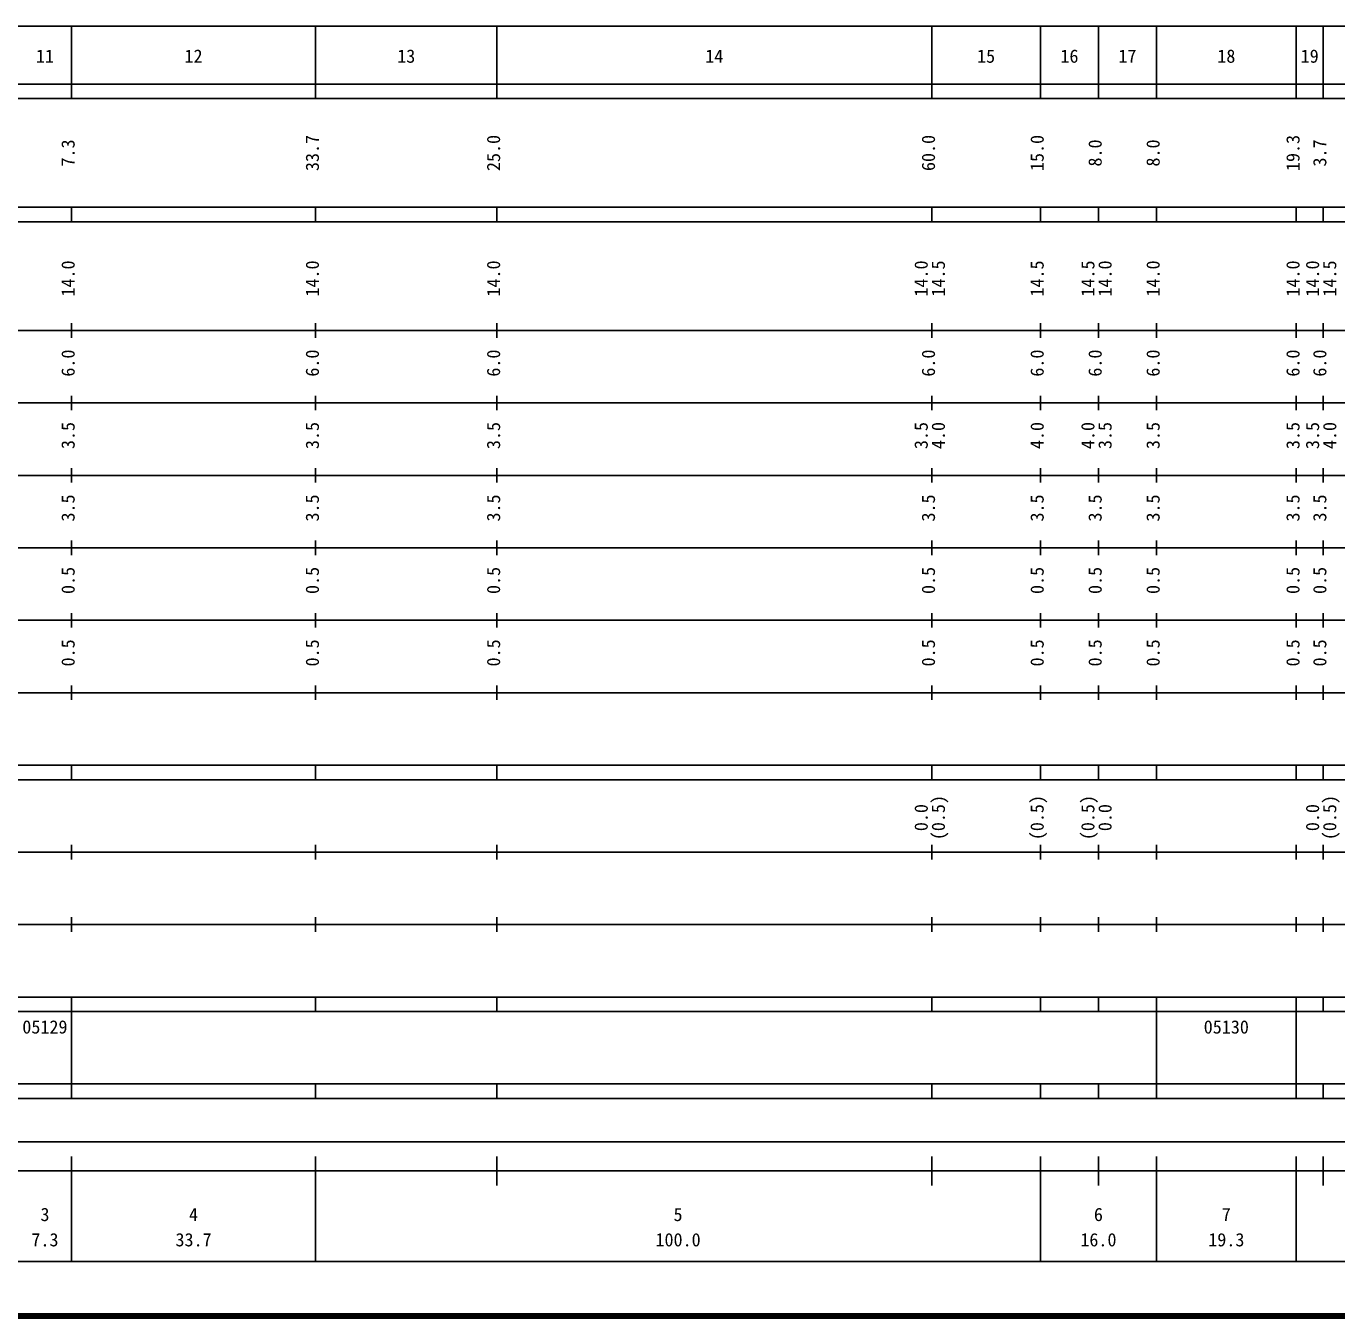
# Model space of a CAD drawing. Units: millimetres on the paper, enlarged 1000 times. Extents: x 40000 to 680000, y 20000 to 380000.
# Drawn here: x 228064 to 408888, y 20000 to 198000 of the extents above; entities that cross this region are included whole.
import ezdxf
from ezdxf.enums import TextEntityAlignment as Align

# ---------------------------------------------------------------- set-up
doc = ezdxf.new("R2010")
doc.units = ezdxf.units.MM
doc.header["$LTSCALE"] = 1000
doc.layers.add('M-TTL', color=2, linetype='Continuous', lineweight=140)
doc.layers.add('M-TTL-BAND', color=7, linetype='Continuous', lineweight=25)
doc.styles.add('ＭＳ ゴシック', font='')
doc.styles.get('ＭＳ ゴシック').set_extended_font_data('MS Gothic')

msp = doc.modelspace()

# ---------------------------------------------------------------- linework, layer by layer
at = {"layer": 'M-TTL'}
msp.add_line((40000, 20000), (680000, 20000), dxfattribs=at)
at = {"layer": 'M-TTL-BAND'}
for p, q in [((68000, 198000), (579000, 198000)), ((234300, 188000), (234300, 198000)), ((268000, 188000), (268000, 198000)), ((293000, 188000), (293000, 198000)), ((353000, 188000), (353000, 198000)), ((368000, 188000), (368000, 198000)), ((376000, 188000), (376000, 198000)), ((384000, 188000), (384000, 198000)), ((403300, 188000), (403300, 198000)), ((407000, 188000), (407000, 198000)), ((40000, 190000), (579000, 190000)), ((40000, 188000), (579000, 188000)), ((40000, 173000), (579000, 173000)), ((234300, 171000), (234300, 173000)), ((268000, 171000), (268000, 173000)), ((293000, 171000), (293000, 173000)), ((353000, 171000), (353000, 173000)), ((368000, 171000), (368000, 173000)), ((376000, 171000), (376000, 173000)), ((384000, 171000), (384000, 173000)), ((403300, 171000), (403300, 173000)), ((407000, 171000), (407000, 173000)), ((40000, 171000), (579000, 171000)), ((40000, 156000), (579000, 156000)), ((234300, 155000), (234300, 157000)), ((268000, 155000), (268000, 157000)), ((293000, 155000), (293000, 157000)), ((353000, 155000), (353000, 157000)), ((368000, 155000), (368000, 157000)), ((376000, 155000), (376000, 157000)), ((384000, 155000), (384000, 157000)), ((403300, 155000), (403300, 157000)), ((407000, 155000), (407000, 157000)), ((234300, 145000), (234300, 147000)), ((268000, 145000), (268000, 147000)), ((293000, 145000), (293000, 147000)), ((353000, 145000), (353000, 147000)), ((368000, 145000), (368000, 147000)), ((376000, 145000), (376000, 147000)), ((384000, 145000), (384000, 147000)), ((403300, 145000), (403300, 147000)), ((407000, 145000), (407000, 147000)), ((46000, 146000), (579000, 146000)), ((52000, 136000), (579000, 136000)), ((234300, 135000), (234300, 137000)), ((268000, 135000), (268000, 137000)), ((293000, 135000), (293000, 137000)), ((353000, 135000), (353000, 137000)), ((368000, 135000), (368000, 137000)), ((376000, 135000), (376000, 137000)), ((384000, 135000), (384000, 137000)), ((403300, 135000), (403300, 137000)), ((407000, 135000), (407000, 137000)), ((234300, 125000), (234300, 127000)), ((268000, 125000), (268000, 127000)), ((293000, 125000), (293000, 127000)), ((353000, 125000), (353000, 127000)), ((368000, 125000), (368000, 127000)), ((376000, 125000), (376000, 127000)), ((384000, 125000), (384000, 127000)), ((403300, 125000), (403300, 127000)), ((407000, 125000), (407000, 127000)), ((46000, 126000), (579000, 126000)), ((52000, 116000), (579000, 116000)), ((234300, 115000), (234300, 117000)), ((268000, 115000), (268000, 117000)), ((293000, 115000), (293000, 117000)), ((353000, 115000), (353000, 117000)), ((368000, 115000), (368000, 117000)), ((376000, 115000), (376000, 117000)), ((384000, 115000), (384000, 117000)), ((403300, 115000), (403300, 117000)), ((407000, 115000), (407000, 117000)), ((234300, 105000), (234300, 107000)), ((268000, 105000), (268000, 107000)), ((293000, 105000), (293000, 107000)), ((353000, 105000), (353000, 107000)), ((368000, 105000), (368000, 107000)), ((376000, 105000), (376000, 107000)), ((384000, 105000), (384000, 107000)), ((403300, 105000), (403300, 107000)), ((407000, 105000), (407000, 107000)), ((46000, 106000), (579000, 106000)), ((40000, 96000), (579000, 96000)), ((234300, 94000), (234300, 96000)), ((268000, 94000), (268000, 96000)), ((293000, 94000), (293000, 96000)), ((353000, 94000), (353000, 96000)), ((368000, 94000), (368000, 96000)), ((376000, 94000), (376000, 96000)), ((384000, 94000), (384000, 96000)), ((403300, 94000), (403300, 96000)), ((407000, 94000), (407000, 96000)), ((40000, 94000), (579000, 94000)), ((234300, 83000), (234300, 85000)), ((268000, 83000), (268000, 85000)), ((293000, 83000), (293000, 85000)), ((353000, 83000), (353000, 85000)), ((368000, 83000), (368000, 85000)), ((376000, 83000), (376000, 85000)), ((384000, 83000), (384000, 85000)), ((403300, 83000), (403300, 85000)), ((407000, 83000), (407000, 85000)), ((49000, 84000), (579000, 84000)), ((234300, 73000), (234300, 75000)), ((268000, 73000), (268000, 75000)), ((293000, 73000), (293000, 75000)), ((353000, 73000), (353000, 75000)), ((368000, 73000), (368000, 75000)), ((376000, 73000), (376000, 75000)), ((384000, 73000), (384000, 75000)), ((403300, 73000), (403300, 75000)), ((407000, 73000), (407000, 75000)), ((40000, 74000), (579000, 74000)), ((40000, 64000), (579000, 64000)), ((234300, 62000), (234300, 64000)), ((268000, 62000), (268000, 64000)), ((293000, 62000), (293000, 64000)), ((353000, 62000), (353000, 64000)), ((368000, 62000), (368000, 64000)), ((376000, 62000), (376000, 64000)), ((384000, 62000), (384000, 64000)), ((403300, 62000), (403300, 64000)), ((407000, 62000), (407000, 64000)), ((40000, 62000), (579000, 62000)), ((234300, 52000), (234300, 62000)), ((384000, 52000), (384000, 62000)), ((403300, 52000), (403300, 62000)), ((40000, 52000), (579000, 52000)), ((234300, 50000), (234300, 52000)), ((268000, 50000), (268000, 52000)), ((293000, 50000), (293000, 52000)), ((353000, 50000), (353000, 52000)), ((368000, 50000), (368000, 52000)), ((376000, 50000), (376000, 52000)), ((384000, 50000), (384000, 52000)), ((403300, 50000), (403300, 52000)), ((407000, 50000), (407000, 52000)), ((40000, 50000), (579000, 50000)), ((71000, 44000), (565000, 44000)), ((234300, 27500), (234300, 42000)), ((268000, 27500), (268000, 42000)), ((293000, 38000), (293000, 42000)), ((353000, 38000), (353000, 42000)), ((368000, 27500), (368000, 42000)), ((376000, 38000), (376000, 42000)), ((384000, 27500), (384000, 42000)), ((403300, 27500), (403300, 42000)), ((407000, 38000), (407000, 42000)), ((40000, 40000), (579000, 40000)), ((68000, 27500), (579000, 27500))]:
    msp.add_line(p, q, dxfattribs=at)

# ---------------------------------------------------------------- texts
at = {"layer": 'M-TTL-BAND', "style": 'ＭＳ ゴシック'}
for s, p in [('11', (230650, 192405)), ('12', (251150, 192405)), ('13', (280500, 192405)), ('14', (323000, 192405)), ('15', (360500, 192405)), ('16', (372000, 192405)), ('17', (380000, 192405)), ('18', (393650, 192405)), ('19', (405150, 192405)), ('3', (230650, 32523)), ('4', (251150, 32523)), ('5', (318000, 32523)), ('6', (376000, 32523)), ('7', (393650, 32523)), ('7.3', (230650, 29033)), ('33.7', (251150, 29033)), ('100.0', (318000, 29033)), ('16.0', (376000, 29033)), ('19.3', (393650, 29033))]:
    msp.add_text(s, height=1833, dxfattribs=at).set_placement(p, align=Align.BOTTOM_CENTER)
for s, p in [('33.7', (269000, 180500)), ('25.0', (294000, 180500)), ('60.0', (354000, 180500)), ('15.0', (369000, 180500)), ('19.3', (404300, 180500)), ('7.3', (235300, 180500)), ('8.0', (377000, 180500)), ('8.0', (385000, 180500)), ('3.7', (408000, 180500)), ('14.0', (235300, 163174)), ('14.0', (269000, 163174)), ('14.0', (294000, 163174)), ('14.0', (353000, 163174)), ('14.5', (355370, 163174)), ('14.5', (369000, 163174)), ('14.5', (376000, 163174)), ('14.0', (378370, 163174)), ('14.0', (385000, 163174)), ('14.0', (404300, 163174)), ('14.0', (407000, 163174)), ('14.5', (409370, 163174)), ('6.0', (235300, 151500)), ('6.0', (269000, 151500)), ('6.0', (294000, 151500)), ('6.0', (354000, 151500)), ('6.0', (369000, 151500)), ('6.0', (377000, 151500)), ('6.0', (385000, 151500)), ('6.0', (404300, 151500)), ('6.0', (408000, 151500)), ('3.5', (235300, 141500)), ('3.5', (269000, 141500)), ('3.5', (294000, 141500)), ('3.5', (353000, 141500)), ('4.0', (355370, 141500)), ('4.0', (369000, 141500)), ('4.0', (376000, 141500)), ('3.5', (378370, 141500)), ('3.5', (385000, 141500)), ('3.5', (404300, 141500)), ('3.5', (407000, 141500)), ('4.0', (409370, 141500)), ('3.5', (235300, 131500)), ('3.5', (269000, 131500)), ('3.5', (294000, 131500)), ('3.5', (354000, 131500)), ('3.5', (369000, 131500)), ('3.5', (377000, 131500)), ('3.5', (385000, 131500)), ('3.5', (404300, 131500)), ('3.5', (408000, 131500)), ('0.5', (235300, 121500)), ('0.5', (269000, 121500)), ('0.5', (294000, 121500)), ('0.5', (354000, 121500)), ('0.5', (369000, 121500)), ('0.5', (377000, 121500)), ('0.5', (385000, 121500)), ('0.5', (404300, 121500)), ('0.5', (408000, 121500)), ('0.5', (235300, 111500)), ('0.5', (269000, 111500)), ('0.5', (294000, 111500)), ('0.5', (354000, 111500)), ('0.5', (369000, 111500)), ('0.5', (377000, 111500)), ('0.5', (385000, 111500)), ('0.5', (404300, 111500)), ('0.5', (408000, 111500)), ('0.0', (353000, 88764)), ('(0.5)', (355370, 88764)), ('(0.5)', (369000, 88764)), ('(0.5)', (376000, 88764)), ('0.0', (378370, 88764)), ('0.0', (407000, 88764)), ('(0.5)', (409370, 88764))]:
    msp.add_text(s, height=1833, rotation=90, dxfattribs=at).set_placement(p, align=Align.BOTTOM_CENTER)
for s, p in [('05129', (227525, 58405)), ('05130', (390525, 58405))]:
    msp.add_text(s, height=1833, dxfattribs=at).set_placement(p, align=Align.BOTTOM_LEFT)

doc.saveas('drawing.dxf')
